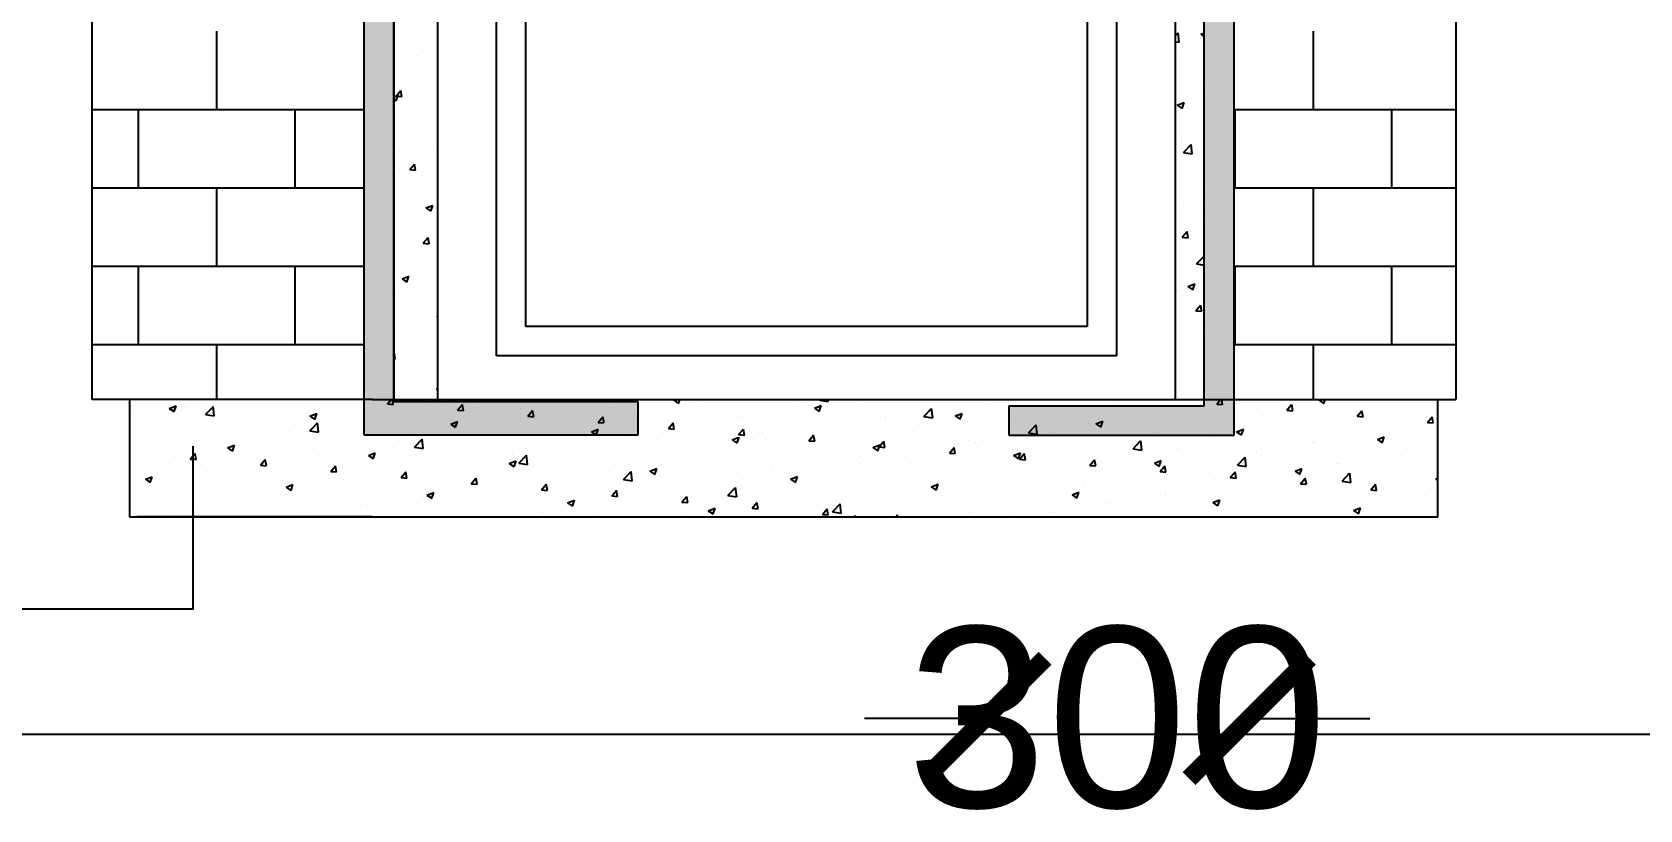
# Model space of a CAD drawing. Header units: metres. Extents: x 33037 to 86814, y -4407 to 25.
# Drawn here: x 86752.955 to 86757.025, y -4164.428 to -4162.458 of the extents above; entities that cross this region are included whole.
import ezdxf

# ---------------------------------------------------------------- set-up
doc = ezdxf.new("R2010")
doc.units = ezdxf.units.M
doc.header["$MEASUREMENT"] = 0
doc.styles.add('STYLE1', font='arial.ttf')

# ---------------------------------------------------------------- blocks, each defined once
blk = doc.blocks.new('_ArchTick')
at = {"color": 0, "linetype": 'ByBlock', "const_width": 0.15}
blk.add_lwpolyline([(-0.5, -0.5), (0.5, 0.5)], dxfattribs=at)

msp = doc.modelspace()

# ---------------------------------------------------------------- hatches: boundary and pattern name
at = {"linetype": 'Continuous'}
h = msp.add_hatch(color=256, dxfattribs=at)
h.paths.add_polyline_path([(86753.79602, -4163.47907), (86753.87038, -4163.47907), (86754.48828, -4163.47907), (86754.48828, -4163.39345), (86753.87038, -4163.39345), (86753.87038, -4160.89195), (86754.4844, -4160.89195), (86754.4844, -4160.81759), (86753.79602, -4160.81759)])
h.paths.add_polyline_path([(86755.99684, -4160.8246), (86755.3397, -4160.8246), (86755.3397, -4160.89896), (86755.92225, -4160.89896), (86755.92225, -4163.40471), (86755.42769, -4163.40471), (86755.42769, -4163.47907), (86755.99684, -4163.47907)])

# ---------------------------------------------------------------- linework, layer by layer
for p, q in [((86753.79602, -4163.47907), (86753.79602, -4160.81759)), ((86753.982, -4163.38847), (86753.982, -4160.83617)), ((86755.84885, -4160.83617), (86755.84885, -4163.38847)), ((86755.99684, -4160.8246), (86755.99684, -4163.47922)), ((86753.87038, -4163.39345), (86753.87038, -4160.89195)), ((86753.87038, -4160.89195), (86753.87038, -4163.39345)), ((86753.10649, -4160.89683), (86753.10649, -4163.38847)), ((86755.92225, -4163.40471), (86755.92225, -4160.89896)), ((86756.55911, -4160.89683), (86756.55911, -4163.38847)), ((86754.13072, -4163.27761), (86754.13072, -4160.9849)), ((86755.70013, -4160.9849), (86755.70013, -4163.27761)), ((86754.20508, -4163.20325), (86754.20508, -4161.05926)), ((86755.62577, -4161.05926), (86755.62577, -4163.20325)), ((86753.42258, -4162.65383), (86753.42258, -4162.45553)), ((86753.90714, -4162.46198), (86753.90714, -4162.46198)), ((86755.84885, -4162.46714), (86755.85583, -4162.45988)), ((86755.85864, -4162.4834), (86755.8559, -4162.45986)), ((86755.91376, -4162.46322), (86755.92225, -4162.45996)), ((86755.91376, -4162.46322), (86755.92225, -4162.46895)), ((86756.19871, -4162.65383), (86756.19871, -4162.45553)), ((86753.92985, -4162.51632), (86753.92985, -4162.51632)), ((86753.94045, -4162.50644), (86753.94045, -4162.50644)), ((86755.84885, -4162.48191), (86755.85856, -4162.48342)), ((86755.85321, -4162.50177), (86755.85321, -4162.50177)), ((86753.90413, -4162.54449), (86753.90413, -4162.54449)), ((86753.95288, -4162.5736), (86753.95288, -4162.5736)), ((86755.91358, -4162.58449), (86755.91358, -4162.58449)), ((86755.91462, -4162.60018), (86755.91462, -4162.60018)), ((86753.87038, -4162.62124), (86753.88144, -4162.61699)), ((86753.87038, -4162.6279), (86753.87641, -4162.63197)), ((86753.87649, -4162.61963), (86753.88844, -4162.60539)), ((86753.87649, -4162.63193), (86753.88152, -4162.61695)), ((86753.87649, -4162.61963), (86753.89131, -4162.62093)), ((86753.88053, -4162.64232), (86753.88053, -4162.64232)), ((86753.89139, -4162.62089), (86753.88852, -4162.60535)), ((86753.89056, -4162.618), (86753.89056, -4162.618)), ((86753.90111, -4162.627), (86753.90111, -4162.627)), ((86755.85345, -4162.64296), (86755.8708, -4162.6363)), ((86755.85345, -4162.64296), (86755.86578, -4162.65128)), ((86755.86585, -4162.65124), (86755.87088, -4162.63626)), ((86753.10649, -4162.65383), (86753.79602, -4162.65383)), ((86753.22428, -4162.85212), (86753.22428, -4162.65383)), ((86753.62087, -4162.85212), (86753.62087, -4162.65383)), ((86753.88768, -4162.67136), (86753.88768, -4162.67136)), ((86753.94973, -4162.66319), (86753.94973, -4162.66319)), ((86755.87934, -4162.67669), (86755.87934, -4162.67669)), ((86755.99684, -4162.65383), (86756.55911, -4162.65383)), ((86756.00041, -4162.85212), (86756.00041, -4162.65383)), ((86756.39701, -4162.85212), (86756.39701, -4162.65383)), ((86753.8981, -4162.70952), (86753.8981, -4162.70952)), ((86753.88452, -4162.76095), (86753.88452, -4162.76095)), ((86753.9784, -4162.74859), (86753.9784, -4162.74859)), ((86755.8653, -4162.72618), (86755.8653, -4162.72618)), ((86755.86938, -4162.76248), (86755.88869, -4162.74236)), ((86755.86938, -4162.76248), (86755.89143, -4162.7659)), ((86755.8915, -4162.76588), (86755.88876, -4162.74234)), ((86755.90334, -4162.73239), (86755.90334, -4162.73239)), ((86755.91933, -4162.7626), (86755.91933, -4162.7626)), ((86753.88032, -4162.76589), (86753.88032, -4162.76589)), ((86753.88453, -4162.80227), (86753.88453, -4162.80227)), ((86753.89508, -4162.79203), (86753.89508, -4162.79203)), ((86753.91089, -4162.80608), (86753.92284, -4162.79184)), ((86753.92578, -4162.80733), (86753.92291, -4162.7918)), ((86753.96458, -4162.77457), (86753.96458, -4162.77457)), ((86755.87619, -4162.76628), (86755.87619, -4162.76628)), ((86753.91089, -4162.80608), (86753.9257, -4162.80737)), ((86753.91319, -4162.84636), (86753.91319, -4162.84636)), ((86753.93972, -4162.82032), (86753.93972, -4162.82032)), ((86755.91632, -4162.84511), (86755.91632, -4162.84511)), ((86753.10649, -4162.85212), (86753.79602, -4162.85212)), ((86753.42258, -4163.05042), (86753.42258, -4162.85212)), ((86753.89207, -4162.87455), (86753.89207, -4162.87455)), ((86755.8693, -4162.88613), (86755.8693, -4162.88613)), ((86755.90485, -4162.85168), (86755.90485, -4162.85168)), ((86755.99684, -4162.85212), (86756.55911, -4162.85212)), ((86756.19871, -4163.05042), (86756.19871, -4162.85212)), ((86753.91527, -4162.90056), (86753.91527, -4162.90056)), ((86753.95173, -4162.90319), (86753.96908, -4162.89653)), ((86753.95173, -4162.90319), (86753.96406, -4162.91151)), ((86753.96413, -4162.91147), (86753.96916, -4162.89649)), ((86755.91285, -4162.89837), (86755.91285, -4162.89837)), ((86755.9133, -4162.92762), (86755.9133, -4162.92762)), ((86753.88906, -4162.95706), (86753.88906, -4162.95706)), ((86753.88982, -4162.93187), (86753.88982, -4162.93187)), ((86755.86654, -4162.97717), (86755.87849, -4162.96293)), ((86755.88143, -4162.97843), (86755.87856, -4162.9629)), ((86753.94528, -4162.99252), (86753.95723, -4162.97828)), ((86753.94528, -4162.99252), (86753.96009, -4162.99382)), ((86753.96017, -4162.99378), (86753.9573, -4162.97824)), ((86755.86654, -4162.97717), (86755.88135, -4162.97847)), ((86755.90004, -4162.98442), (86755.90004, -4162.98442)), ((86753.88604, -4163.03958), (86753.88604, -4163.03958)), ((86753.93932, -4163.02127), (86753.93932, -4163.02127)), ((86755.90224, -4163.04496), (86755.92155, -4163.02484)), ((86755.90224, -4163.04496), (86755.92225, -4163.04806)), ((86755.90261, -4163.04626), (86755.90261, -4163.04626)), ((86755.91029, -4163.01014), (86755.91029, -4163.01014)), ((86755.92225, -4163.03017), (86755.92163, -4163.02482)), ((86753.10649, -4163.05042), (86753.79602, -4163.05042)), ((86753.22428, -4163.24871), (86753.22428, -4163.05042)), ((86753.62087, -4163.24871), (86753.62087, -4163.05042)), ((86753.87959, -4163.07977), (86753.87959, -4163.07977)), ((86753.89142, -4163.08293), (86753.90877, -4163.07627)), ((86753.89142, -4163.08293), (86753.90375, -4163.09125)), ((86753.90382, -4163.09121), (86753.90885, -4163.07623)), ((86753.91926, -4163.06052), (86753.91926, -4163.06052)), ((86755.99684, -4163.05042), (86756.55911, -4163.05042)), ((86756.00041, -4163.24871), (86756.00041, -4163.05042)), ((86756.39701, -4163.24871), (86756.39701, -4163.05042)), ((86753.87411, -4163.11903), (86753.87411, -4163.11903)), ((86753.88303, -4163.12209), (86753.88303, -4163.12209)), ((86753.93616, -4163.11087), (86753.93616, -4163.11087)), ((86755.85177, -4163.11108), (86755.85177, -4163.11108)), ((86755.86578, -4163.12436), (86755.86578, -4163.12436)), ((86755.88078, -4163.10224), (86755.89814, -4163.09558)), ((86755.88078, -4163.10224), (86755.89311, -4163.11056)), ((86755.89319, -4163.11052), (86755.89821, -4163.09554)), ((86755.90728, -4163.09265), (86755.90728, -4163.09265)), ((86753.93898, -4163.13419), (86753.93898, -4163.13419)), ((86753.95, -4163.15881), (86753.95, -4163.15881)), ((86755.90093, -4163.16362), (86755.91288, -4163.14938)), ((86755.90093, -4163.16362), (86755.91575, -4163.16492)), ((86755.90403, -4163.14438), (86755.90403, -4163.14438)), ((86755.91582, -4163.16488), (86755.91296, -4163.14934)), ((86753.87096, -4163.20863), (86753.87096, -4163.20863)), ((86753.88001, -4163.2046), (86753.88001, -4163.2046)), ((86753.96483, -4163.19627), (86753.96483, -4163.19627)), ((86753.97967, -4163.17897), (86753.982, -4163.17619)), ((86753.97967, -4163.17897), (86753.982, -4163.17917)), ((86755.62577, -4163.20325), (86754.20508, -4163.20325)), ((86755.90426, -4163.17517), (86755.90426, -4163.17517)), ((86755.91212, -4163.21224), (86755.91212, -4163.21224)), ((86753.10649, -4163.24871), (86753.79602, -4163.24871)), ((86753.42258, -4163.38847), (86753.42258, -4163.24871)), ((86753.88909, -4163.24575), (86753.88909, -4163.24575)), ((86755.86262, -4163.21395), (86755.86262, -4163.21395)), ((86755.99684, -4163.24871), (86756.55911, -4163.24871)), ((86756.19871, -4163.38847), (86756.19871, -4163.24871)), ((86753.87038, -4163.26222), (86753.87099, -4163.26159)), ((86753.87038, -4163.28461), (86753.87372, -4163.28513)), ((86753.8738, -4163.28511), (86753.87106, -4163.26157)), ((86753.877, -4163.28712), (86753.877, -4163.28712)), ((86753.89963, -4163.29403), (86753.89963, -4163.29403)), ((86753.90174, -4163.28547), (86753.90174, -4163.28547)), ((86755.70013, -4163.27761), (86754.13072, -4163.27761)), ((86755.90125, -4163.25768), (86755.90125, -4163.25768)), ((86753.954, -4163.31876), (86753.954, -4163.31876)), ((86755.89129, -4163.29936), (86755.89129, -4163.29936)), ((86753.87399, -4163.36963), (86753.87399, -4163.36963)), ((86753.97906, -4163.36247), (86753.982, -4163.36135)), ((86753.97906, -4163.36247), (86753.982, -4163.36445)), ((86755.88651, -4163.36933), (86755.88651, -4163.36933)), ((86755.89823, -4163.3402), (86755.89823, -4163.3402)), ((86755.90188, -4163.36014), (86755.90188, -4163.36014)), ((86753.20185, -4163.38847), (86753.10649, -4163.38847)), ((86753.20185, -4163.38847), (86753.20185, -4163.38847)), ((86753.81702, -4163.38847), (86753.20185, -4163.38847)), ((86753.20185, -4163.38847), (86753.20185, -4163.68592)), ((86753.81702, -4163.38847), (86753.20185, -4163.38847)), ((86753.20924, -4163.4038), (86753.20924, -4163.4038)), ((86753.28889, -4163.39842), (86753.28889, -4163.39842)), ((86753.30218, -4163.41083), (86753.31953, -4163.40417)), ((86753.30218, -4163.41083), (86753.31451, -4163.41915)), ((86753.31458, -4163.4191), (86753.31961, -4163.40412)), ((86753.34156, -4163.40939), (86753.34156, -4163.40939)), ((86753.3739, -4163.39628), (86753.3739, -4163.39628)), ((86753.39377, -4163.42665), (86753.41308, -4163.40653)), ((86753.41589, -4163.43004), (86753.41316, -4163.4065)), ((86753.47388, -4163.41498), (86753.47388, -4163.41498)), ((86753.51225, -4163.39533), (86753.51225, -4163.39533)), ((86753.68625, -4163.39287), (86753.68625, -4163.39287)), ((86753.79582, -4163.41045), (86753.79582, -4163.41045)), ((86753.79602, -4163.47907), (86753.79602, -4163.39345)), ((86753.81702, -4163.38847), (86756.51218, -4163.38847)), ((86753.81857, -4163.39846), (86753.81857, -4163.39846)), ((86753.85453, -4163.39961), (86753.86388, -4163.38847)), ((86753.85453, -4163.39961), (86753.86934, -4163.40091)), ((86753.86942, -4163.40086), (86753.86713, -4163.38847)), ((86753.87038, -4163.39345), (86754.48828, -4163.39345)), ((86753.92308, -4163.393), (86753.92308, -4163.393)), ((86753.93363, -4163.41176), (86753.93363, -4163.41176)), ((86753.95089, -4163.40405), (86753.95089, -4163.40405)), ((86753.99568, -4163.40359), (86753.99568, -4163.40359)), ((86754.03232, -4163.41517), (86754.04427, -4163.40093)), ((86754.03232, -4163.41517), (86754.04713, -4163.41647)), ((86754.04058, -4163.40763), (86754.04058, -4163.40763)), ((86754.04721, -4163.41642), (86754.04434, -4163.40088)), ((86754.08321, -4163.40964), (86754.08321, -4163.40964)), ((86754.08956, -4163.39124), (86754.08956, -4163.39124)), ((86754.21552, -4163.41523), (86754.21552, -4163.41523)), ((86754.42648, -4163.40774), (86754.42648, -4163.40774)), ((86754.48828, -4163.39345), (86754.48828, -4163.47907)), ((86754.55522, -4163.38915), (86754.55522, -4163.38915)), ((86754.5791, -4163.39044), (86754.58422, -4163.38847)), ((86754.5791, -4163.39044), (86754.59143, -4163.39876)), ((86754.59151, -4163.39871), (86754.59494, -4163.38847)), ((86754.64929, -4163.40672), (86754.64929, -4163.40672)), ((86754.89767, -4163.40665), (86754.89767, -4163.40665)), ((86754.93532, -4163.41029), (86754.95268, -4163.40363)), ((86754.93532, -4163.41029), (86754.94765, -4163.41861)), ((86754.94773, -4163.41856), (86754.95275, -4163.40358)), ((86754.94813, -4163.39033), (86754.94991, -4163.38847)), ((86754.94813, -4163.39033), (86754.97017, -4163.39375)), ((86754.97025, -4163.39372), (86754.96964, -4163.38847)), ((86755.06067, -4163.40231), (86755.06067, -4163.40231)), ((86755.21266, -4163.43136), (86755.23197, -4163.41124)), ((86755.23478, -4163.43475), (86755.23205, -4163.41121)), ((86755.24617, -4163.41145), (86755.24617, -4163.41145)), ((86755.36556, -4163.4016), (86755.36556, -4163.4016)), ((86755.42762, -4163.39343), (86755.42762, -4163.39343)), ((86755.42769, -4163.40471), (86755.92225, -4163.40471)), ((86755.42769, -4163.40471), (86755.92225, -4163.40471)), ((86755.42769, -4163.40471), (86755.42769, -4163.47907)), ((86755.6928, -4163.39846), (86755.6928, -4163.39846)), ((86755.91905, -4163.39894), (86755.91905, -4163.39894)), ((86755.95358, -4163.39982), (86755.9631, -4163.38847)), ((86755.95358, -4163.39982), (86755.96839, -4163.40112)), ((86755.96847, -4163.40107), (86755.96614, -4163.38847)), ((86755.98735, -4163.40892), (86755.98735, -4163.40892)), ((86756.08122, -4163.39656), (86756.08122, -4163.39656)), ((86756.13136, -4163.41538), (86756.14331, -4163.40113)), ((86756.13136, -4163.41538), (86756.14618, -4163.41667)), ((86756.14625, -4163.41662), (86756.14339, -4163.40109)), ((86756.19826, -4163.41162), (86756.19826, -4163.41162)), ((86756.21225, -4163.3899), (86756.21596, -4163.38847)), ((86756.21225, -4163.3899), (86756.22458, -4163.39822)), ((86756.22465, -4163.39817), (86756.22791, -4163.38847)), ((86756.32346, -4163.39575), (86756.32346, -4163.39575)), ((86756.51218, -4163.38847), (86756.55911, -4163.38847)), ((86756.51218, -4163.38847), (86756.51218, -4163.68592)), ((86753.21736, -4163.41689), (86753.21736, -4163.41689)), ((86753.22315, -4163.44496), (86753.22315, -4163.44496)), ((86753.3677, -4163.42014), (86753.3677, -4163.42014)), ((86753.39377, -4163.42665), (86753.41582, -4163.43007)), ((86753.54188, -4163.4449), (86753.54188, -4163.4449)), ((86753.6062, -4163.42057), (86753.6062, -4163.42057)), ((86753.62116, -4163.4529), (86753.62116, -4163.4529)), ((86753.6584, -4163.43068), (86753.67575, -4163.42402)), ((86753.6584, -4163.43068), (86753.67073, -4163.439)), ((86753.66296, -4163.46284), (86753.67762, -4163.44756)), ((86753.66708, -4163.42903), (86753.66708, -4163.42903)), ((86753.6708, -4163.43895), (86753.67583, -4163.42397)), ((86753.67947, -4163.46284), (86753.67769, -4163.44753)), ((86753.68321, -4163.44473), (86753.68321, -4163.44473)), ((86753.73851, -4163.42616), (86753.73851, -4163.42616)), ((86753.77709, -4163.43237), (86753.77709, -4163.43237)), ((86753.87083, -4163.43175), (86753.87083, -4163.43175)), ((86753.89602, -4163.43245), (86753.89602, -4163.43245)), ((86754.00315, -4163.43734), (86754.00315, -4163.43734)), ((86754.01462, -4163.45053), (86754.03197, -4163.44387)), ((86754.01462, -4163.45053), (86754.02695, -4163.45885)), ((86754.02702, -4163.4588), (86754.03205, -4163.44382)), ((86754.13547, -4163.44293), (86754.13547, -4163.44293)), ((86754.17401, -4163.44106), (86754.17401, -4163.44106)), ((86754.2101, -4163.43072), (86754.22205, -4163.41648)), ((86754.2101, -4163.43072), (86754.22492, -4163.43202)), ((86754.22499, -4163.43197), (86754.22213, -4163.41643)), ((86754.26779, -4163.44852), (86754.26779, -4163.44852)), ((86754.30128, -4163.4236), (86754.30128, -4163.4236)), ((86754.33682, -4163.44786), (86754.33682, -4163.44786)), ((86754.34784, -4163.42082), (86754.34784, -4163.42082)), ((86754.38789, -4163.44628), (86754.39984, -4163.43204)), ((86754.38789, -4163.44628), (86754.4027, -4163.44757)), ((86754.40278, -4163.44752), (86754.39991, -4163.43199)), ((86754.4001, -4163.45411), (86754.4001, -4163.45411)), ((86754.48016, -4163.42641), (86754.48016, -4163.42641)), ((86754.49336, -4163.42725), (86754.49336, -4163.42725)), ((86754.55541, -4163.41908), (86754.55541, -4163.41908)), ((86754.56568, -4163.46183), (86754.57762, -4163.44759)), ((86754.58056, -4163.46308), (86754.5777, -4163.44754)), ((86754.60856, -4163.45628), (86754.60856, -4163.45628)), ((86754.61248, -4163.432), (86754.61248, -4163.432)), ((86754.67947, -4163.45421), (86754.67947, -4163.45421)), ((86754.7448, -4163.43759), (86754.7448, -4163.43759)), ((86754.75311, -4163.43146), (86754.75311, -4163.43146)), ((86754.80467, -4163.43834), (86754.80467, -4163.43834)), ((86754.87711, -4163.44318), (86754.87711, -4163.44318)), ((86754.93341, -4163.41976), (86754.93341, -4163.41976)), ((86755.00943, -4163.44877), (86755.00943, -4163.44877)), ((86755.05309, -4163.44274), (86755.05309, -4163.44274)), ((86755.10161, -4163.43626), (86755.10161, -4163.43626)), ((86755.11515, -4163.43457), (86755.11515, -4163.43457)), ((86755.14175, -4163.45436), (86755.14175, -4163.45436)), ((86755.20902, -4163.42221), (86755.20902, -4163.42221)), ((86755.21266, -4163.43136), (86755.23471, -4163.43478)), ((86755.29154, -4163.43014), (86755.3089, -4163.42348)), ((86755.29154, -4163.43014), (86755.30387, -4163.43846)), ((86755.30395, -4163.43841), (86755.30897, -4163.42343)), ((86755.3116, -4163.45037), (86755.3116, -4163.45037)), ((86755.43886, -4163.43292), (86755.43886, -4163.43292)), ((86755.4772, -4163.47239), (86755.49651, -4163.45227)), ((86755.49932, -4163.47578), (86755.49658, -4163.45224)), ((86755.56406, -4163.41705), (86755.56406, -4163.41705)), ((86755.62994, -4163.44857), (86755.62994, -4163.44857)), ((86755.64776, -4163.44999), (86755.66512, -4163.44333)), ((86755.64776, -4163.44999), (86755.66009, -4163.45831)), ((86755.66017, -4163.45826), (86755.66519, -4163.44328)), ((86755.67488, -4163.45006), (86755.67488, -4163.45006)), ((86755.76875, -4163.4377), (86755.76875, -4163.4377)), ((86755.77449, -4163.42375), (86755.77449, -4163.42375)), ((86755.9253, -4163.41709), (86755.9253, -4163.41709)), ((86755.94225, -4163.44766), (86755.94225, -4163.44766)), ((86756.07099, -4163.42907), (86756.07099, -4163.42907)), ((86756.30915, -4163.43093), (86756.3211, -4163.41669)), ((86756.30915, -4163.43093), (86756.32396, -4163.43223)), ((86756.32404, -4163.43218), (86756.32117, -4163.41664)), ((86756.32849, -4163.45319), (86756.32849, -4163.45319)), ((86756.48503, -4163.43258), (86756.48503, -4163.43258)), ((86756.48694, -4163.44648), (86756.49889, -4163.43224)), ((86756.48694, -4163.44648), (86756.50175, -4163.44778)), ((86756.48703, -4163.44758), (86756.48703, -4163.44758)), ((86756.50183, -4163.44773), (86756.49896, -4163.4322)), ((86753.28587, -4163.48094), (86753.28587, -4163.48094)), ((86753.30869, -4163.49404), (86753.30869, -4163.49404)), ((86753.37074, -4163.48587), (86753.37074, -4163.48587)), ((86753.41461, -4163.46235), (86753.41461, -4163.46235)), ((86753.46462, -4163.47351), (86753.46462, -4163.47351)), ((86753.60692, -4163.48207), (86753.60692, -4163.48207)), ((86753.65831, -4163.46768), (86753.66296, -4163.46284)), ((86753.65831, -4163.46768), (86753.68035, -4163.4711)), ((86753.68043, -4163.47107), (86753.67947, -4163.46284)), ((86753.75147, -4163.45726), (86753.75147, -4163.45726)), ((86753.7928, -4163.49296), (86753.7928, -4163.49296)), ((86754.48828, -4163.47907), (86753.79602, -4163.47907)), ((86753.87038, -4163.47907), (86753.79602, -4163.47907)), ((86754.48828, -4163.47907), (86753.87038, -4163.47907)), ((86754.48828, -4163.47907), (86753.87038, -4163.47907)), ((86753.92007, -4163.47551), (86753.92007, -4163.47551)), ((86753.92285, -4163.50871), (86753.94215, -4163.48858)), ((86753.94497, -4163.5121), (86753.94223, -4163.48856)), ((86754.02435, -4163.489), (86754.02435, -4163.489)), ((86754.04527, -4163.45964), (86754.04527, -4163.45964)), ((86754.18089, -4163.46839), (86754.18089, -4163.46839)), ((86754.24295, -4163.46022), (86754.24295, -4163.46022)), ((86754.37084, -4163.47039), (86754.38819, -4163.46372)), ((86754.37084, -4163.47039), (86754.38317, -4163.4787)), ((86754.38324, -4163.47865), (86754.38827, -4163.46367)), ((86754.42346, -4163.49025), (86754.42346, -4163.49025)), ((86754.46401, -4163.48109), (86754.46401, -4163.48109)), ((86754.53242, -4163.4597), (86754.53242, -4163.4597)), ((86754.5522, -4163.47167), (86754.5522, -4163.47167)), ((86754.56568, -4163.46183), (86754.58049, -4163.46313)), ((86754.66474, -4163.4653), (86754.66474, -4163.4653)), ((86754.72706, -4163.49024), (86754.74441, -4163.48357)), ((86754.72706, -4163.49024), (86754.73939, -4163.49855)), ((86754.73946, -4163.4985), (86754.74449, -4163.48353)), ((86754.74063, -4163.48388), (86754.74063, -4163.48388)), ((86754.74346, -4163.47739), (86754.75541, -4163.46315)), ((86754.74346, -4163.47739), (86754.75828, -4163.47868)), ((86754.75835, -4163.47863), (86754.75549, -4163.4631)), ((86754.79706, -4163.47089), (86754.79706, -4163.47089)), ((86754.80268, -4163.47571), (86754.80268, -4163.47571)), ((86754.81251, -4163.48589), (86754.81251, -4163.48589)), ((86754.89655, -4163.46335), (86754.89655, -4163.46335)), ((86754.92125, -4163.49294), (86754.9332, -4163.4787)), ((86754.92125, -4163.49294), (86754.93606, -4163.49424)), ((86754.92938, -4163.47648), (86754.92938, -4163.47648)), ((86754.93614, -4163.49419), (86754.93327, -4163.47865)), ((86754.95706, -4163.46107), (86754.95706, -4163.46107)), ((86755.05766, -4163.48482), (86755.05766, -4163.48482)), ((86755.0617, -4163.48207), (86755.0617, -4163.48207)), ((86755.09904, -4163.50849), (86755.11098, -4163.49425)), ((86755.11392, -4163.50974), (86755.11106, -4163.49421)), ((86755.18286, -4163.46895), (86755.18286, -4163.46895)), ((86755.19401, -4163.48766), (86755.19401, -4163.48766)), ((86755.27407, -4163.45995), (86755.27407, -4163.45995)), ((86755.32633, -4163.49325), (86755.32633, -4163.49325)), ((86755.36241, -4163.4912), (86755.36241, -4163.4912)), ((86755.40639, -4163.46554), (86755.40639, -4163.46554)), ((86755.42769, -4163.47907), (86755.92225, -4163.47907)), ((86755.42769, -4163.47907), (86755.99684, -4163.47907)), ((86755.45628, -4163.47884), (86755.45628, -4163.47884)), ((86755.4772, -4163.47239), (86755.49924, -4163.47581)), ((86755.48539, -4163.47338), (86755.48539, -4163.47338)), ((86755.5387, -4163.47114), (86755.5387, -4163.47114)), ((86755.61283, -4163.45823), (86755.61283, -4163.45823)), ((86755.67102, -4163.47673), (86755.67102, -4163.47673)), ((86755.68979, -4163.48098), (86755.68979, -4163.48098)), ((86755.74173, -4163.51341), (86755.76104, -4163.49329)), ((86755.76386, -4163.5168), (86755.76112, -4163.49326)), ((86755.80334, -4163.48232), (86755.80334, -4163.48232)), ((86755.81705, -4163.46353), (86755.81705, -4163.46353)), ((86755.93566, -4163.48791), (86755.93566, -4163.48791)), ((86756.00398, -4163.46985), (86756.02134, -4163.46318)), ((86756.00398, -4163.46985), (86756.01631, -4163.47816)), ((86756.01602, -4163.49432), (86756.01602, -4163.49432)), ((86756.01639, -4163.47811), (86756.02141, -4163.46314)), ((86756.06798, -4163.4935), (86756.06798, -4163.4935)), ((86756.17256, -4163.47371), (86756.17256, -4163.47371)), ((86756.19525, -4163.49413), (86756.19525, -4163.49413)), ((86756.19792, -4163.49721), (86756.19792, -4163.49721)), ((86756.23461, -4163.46555), (86756.23461, -4163.46555)), ((86756.32045, -4163.47827), (86756.32045, -4163.47827)), ((86756.34247, -4163.4724), (86756.34247, -4163.4724)), ((86756.3602, -4163.4897), (86756.37756, -4163.48303)), ((86756.3602, -4163.4897), (86756.37253, -4163.49801)), ((86756.37261, -4163.49797), (86756.37763, -4163.48299)), ((86756.44919, -4163.45968), (86756.44919, -4163.45968)), ((86753.23998, -4163.50209), (86753.23998, -4163.50209)), ((86753.31781, -4163.5317), (86753.31781, -4163.5317)), ((86753.35556, -4163.5394), (86753.36751, -4163.52516)), ((86753.37045, -4163.54064), (86753.36758, -4163.52511)), ((86753.3723, -4163.50768), (86753.3723, -4163.50768)), ((86753.45013, -4163.51063), (86753.46749, -4163.50397)), ((86753.45013, -4163.51063), (86753.46246, -4163.51895)), ((86753.46236, -4163.50689), (86753.46236, -4163.50689)), ((86753.46254, -4163.5189), (86753.46756, -4163.50392)), ((86753.50462, -4163.51327), (86753.50462, -4163.51327)), ((86753.53886, -4163.52741), (86753.53886, -4163.52741)), ((86753.63694, -4163.51886), (86753.63694, -4163.51886)), ((86753.66407, -4163.51155), (86753.66407, -4163.51155)), ((86753.71188, -4163.53014), (86753.71188, -4163.53014)), ((86753.76926, -4163.52445), (86753.76926, -4163.52445)), ((86753.80635, -4163.53048), (86753.82371, -4163.52382)), ((86753.80635, -4163.53048), (86753.81868, -4163.5388)), ((86753.81876, -4163.53875), (86753.82378, -4163.52377)), ((86753.86842, -4163.50953), (86753.86842, -4163.50953)), ((86753.90157, -4163.53004), (86753.90157, -4163.53004)), ((86753.92285, -4163.50871), (86753.94489, -4163.51212)), ((86753.93048, -4163.50136), (86753.93048, -4163.50136)), ((86754.03389, -4163.53563), (86754.03389, -4163.53563)), ((86754.171, -4163.52357), (86754.171, -4163.52357)), ((86754.1749, -4163.53072), (86754.1749, -4163.53072)), ((86754.18738, -4163.54973), (86754.20669, -4163.52961)), ((86754.2095, -4163.55312), (86754.20676, -4163.52958)), ((86754.29826, -4163.50612), (86754.29826, -4163.50612)), ((86754.31945, -4163.5059), (86754.31945, -4163.5059)), ((86754.42816, -4163.52501), (86754.42816, -4163.52501)), ((86754.49021, -4163.51684), (86754.49021, -4163.51684)), ((86754.5234, -4163.53551), (86754.5234, -4163.53551)), ((86754.58408, -4163.50449), (86754.58408, -4163.50449)), ((86754.66795, -4163.5107), (86754.66795, -4163.5107)), ((86754.67645, -4163.53673), (86754.67645, -4163.53673)), ((86754.80165, -4163.52086), (86754.80165, -4163.52086)), ((86754.93039, -4163.50227), (86754.93039, -4163.50227)), ((86755.04994, -4163.53233), (86755.04994, -4163.53233)), ((86755.08328, -4163.51009), (86755.10063, -4163.50343)), ((86755.08328, -4163.51009), (86755.09561, -4163.5184)), ((86755.09568, -4163.51836), (86755.10071, -4163.50338)), ((86755.09904, -4163.50849), (86755.11385, -4163.50979)), ((86755.14382, -4163.51997), (86755.14382, -4163.51997)), ((86755.19628, -4163.523), (86755.19628, -4163.523)), ((86755.27682, -4163.52405), (86755.28877, -4163.50981)), ((86755.27682, -4163.52405), (86755.29164, -4163.52535)), ((86755.29171, -4163.5253), (86755.28885, -4163.50976)), ((86755.30036, -4163.49936), (86755.30036, -4163.49936)), ((86755.30858, -4163.53288), (86755.30858, -4163.53288)), ((86755.34083, -4163.49819), (86755.34083, -4163.49819)), ((86755.43585, -4163.51543), (86755.43585, -4163.51543)), ((86755.4395, -4163.52994), (86755.45685, -4163.52328)), ((86755.4395, -4163.52994), (86755.45183, -4163.53826)), ((86755.4519, -4163.53821), (86755.45693, -4163.52323)), ((86755.45461, -4163.5396), (86755.46656, -4163.52536)), ((86755.45865, -4163.49884), (86755.45865, -4163.49884)), ((86755.4695, -4163.54085), (86755.46663, -4163.52531)), ((86755.56105, -4163.49956), (86755.56105, -4163.49956)), ((86755.59097, -4163.50443), (86755.59097, -4163.50443)), ((86755.70355, -4163.53546), (86755.70355, -4163.53546)), ((86755.72329, -4163.51002), (86755.72329, -4163.51002)), ((86755.74173, -4163.51341), (86755.76378, -4163.51683)), ((86755.8556, -4163.51561), (86755.8556, -4163.51561)), ((86755.86009, -4163.51485), (86755.86009, -4163.51485)), ((86755.92214, -4163.50668), (86755.92214, -4163.50668)), ((86755.93924, -4163.53017), (86755.93924, -4163.53017)), ((86755.98792, -4163.5212), (86755.98792, -4163.5212)), ((86756.00627, -4163.55444), (86756.02558, -4163.53432)), ((86756.02839, -4163.55783), (86756.02565, -4163.53429)), ((86756.05337, -4163.52202), (86756.05337, -4163.52202)), ((86756.06798, -4163.51159), (86756.06798, -4163.51159)), ((86756.12024, -4163.52679), (86756.12024, -4163.52679)), ((86756.20029, -4163.49909), (86756.20029, -4163.49909)), ((86756.25256, -4163.53238), (86756.25256, -4163.53238)), ((86756.33261, -4163.50468), (86756.33261, -4163.50468)), ((86756.38488, -4163.53797), (86756.38488, -4163.53797)), ((86756.40187, -4163.52682), (86756.40187, -4163.52682)), ((86756.41982, -4163.53034), (86756.41982, -4163.53034)), ((86756.46493, -4163.51027), (86756.46493, -4163.51027)), ((86756.48187, -4163.52217), (86756.48187, -4163.52217)), ((86753.28286, -4163.56345), (86753.28286, -4163.56345)), ((86753.35556, -4163.5394), (86753.37038, -4163.54069)), ((86753.39941, -4163.57127), (86753.39941, -4163.57127)), ((86753.4116, -4163.54487), (86753.4116, -4163.54487)), ((86753.53335, -4163.55495), (86753.5453, -4163.54071)), ((86753.53335, -4163.55495), (86753.54816, -4163.55625)), ((86753.54824, -4163.5562), (86753.54537, -4163.54066)), ((86753.55596, -4163.55066), (86753.55596, -4163.55066)), ((86753.61801, -4163.54249), (86753.61801, -4163.54249)), ((86753.71113, -4163.57051), (86753.72308, -4163.55626)), ((86753.71113, -4163.57051), (86753.72595, -4163.5718)), ((86753.72602, -4163.57175), (86753.72316, -4163.55621)), ((86753.78979, -4163.57548), (86753.78979, -4163.57548)), ((86753.88892, -4163.58606), (86753.90087, -4163.57182)), ((86753.90381, -4163.58731), (86753.90094, -4163.57177)), ((86753.91706, -4163.55802), (86753.91706, -4163.55802)), ((86754.03034, -4163.55553), (86754.03034, -4163.55553)), ((86754.04226, -4163.54216), (86754.04226, -4163.54216)), ((86754.11569, -4163.56615), (86754.11569, -4163.56615)), ((86754.16257, -4163.55033), (86754.17993, -4163.54367)), ((86754.16257, -4163.55033), (86754.1749, -4163.55865)), ((86754.16621, -4163.54122), (86754.16621, -4163.54122)), ((86754.17498, -4163.5586), (86754.18, -4163.54362)), ((86754.17774, -4163.55798), (86754.17774, -4163.55798)), ((86754.18738, -4163.54973), (86754.20943, -4163.55315)), ((86754.27161, -4163.54562), (86754.27161, -4163.54562)), ((86754.29853, -4163.54681), (86754.29853, -4163.54681)), ((86754.37885, -4163.56033), (86754.37885, -4163.56033)), ((86754.42045, -4163.57276), (86754.42045, -4163.57276)), ((86754.43085, -4163.5524), (86754.43085, -4163.5524)), ((86754.45192, -4163.59076), (86754.47122, -4163.57064)), ((86754.47404, -4163.59415), (86754.4713, -4163.57061)), ((86754.51879, -4163.57018), (86754.53615, -4163.56352)), ((86754.51879, -4163.57018), (86754.53112, -4163.5785)), ((86754.5312, -4163.57845), (86754.53622, -4163.56347)), ((86754.54919, -4163.55418), (86754.54919, -4163.55418)), ((86754.56316, -4163.55799), (86754.56316, -4163.55799)), ((86754.69548, -4163.56359), (86754.69548, -4163.56359)), ((86754.73747, -4163.57347), (86754.73747, -4163.57347)), ((86754.8278, -4163.56918), (86754.8278, -4163.56918)), ((86754.83135, -4163.56111), (86754.83135, -4163.56111)), ((86754.90717, -4163.57263), (86754.90717, -4163.57263)), ((86754.96012, -4163.57477), (86754.96012, -4163.57477)), ((86754.98789, -4163.5405), (86754.98789, -4163.5405)), ((86755.05172, -4163.54782), (86755.05172, -4163.54782)), ((86755.05464, -4163.56734), (86755.05464, -4163.56734)), ((86755.17984, -4163.55147), (86755.17984, -4163.55147)), ((86755.39108, -4163.5766), (86755.39108, -4163.5766)), ((86755.45461, -4163.5396), (86755.46942, -4163.5409)), ((86755.54762, -4163.55599), (86755.54762, -4163.55599)), ((86755.60967, -4163.54782), (86755.60967, -4163.54782)), ((86755.63239, -4163.55516), (86755.64434, -4163.54092)), ((86755.63239, -4163.55516), (86755.64721, -4163.55645)), ((86755.64728, -4163.55641), (86755.64442, -4163.54087)), ((86755.68678, -4163.56349), (86755.68678, -4163.56349)), ((86755.76426, -4163.57165), (86755.76426, -4163.57165)), ((86755.79572, -4163.54979), (86755.81307, -4163.54313)), ((86755.79572, -4163.54979), (86755.80805, -4163.55811)), ((86755.80812, -4163.55806), (86755.81315, -4163.54308)), ((86755.81018, -4163.57071), (86755.82213, -4163.55647)), ((86755.81018, -4163.57071), (86755.825, -4163.57201)), ((86755.81404, -4163.54604), (86755.81404, -4163.54604)), ((86755.82507, -4163.57196), (86755.82221, -4163.55642)), ((86755.90881, -4163.54683), (86755.90881, -4163.54683)), ((86755.98797, -4163.58627), (86755.99992, -4163.57203)), ((86756.00286, -4163.58751), (86755.99999, -4163.57198)), ((86756.00627, -4163.55444), (86756.02832, -4163.55786)), ((86756.10735, -4163.57148), (86756.10735, -4163.57148)), ((86756.11276, -4163.57645), (86756.11276, -4163.57645)), ((86756.15194, -4163.56964), (86756.16929, -4163.56298)), ((86756.15194, -4163.56964), (86756.16427, -4163.57796)), ((86756.16434, -4163.57791), (86756.16937, -4163.56293)), ((86756.1694, -4163.56331), (86756.1694, -4163.56331)), ((86756.19223, -4163.57665), (86756.19223, -4163.57665)), ((86756.25731, -4163.55163), (86756.25731, -4163.55163)), ((86756.26328, -4163.55095), (86756.26328, -4163.55095)), ((86756.27081, -4163.59547), (86756.29011, -4163.57535)), ((86756.29293, -4163.59886), (86756.29019, -4163.57532)), ((86756.31743, -4163.56078), (86756.31743, -4163.56078)), ((86756.44617, -4163.5422), (86756.44617, -4163.5422)), ((86753.24187, -4163.59057), (86753.25922, -4163.58391)), ((86753.24187, -4163.59057), (86753.2542, -4163.59889)), ((86753.24349, -4163.5918), (86753.24349, -4163.5918)), ((86753.25427, -4163.59884), (86753.2593, -4163.58386)), ((86753.30554, -4163.58363), (86753.30554, -4163.58363)), ((86753.53585, -4163.60993), (86753.53585, -4163.60993)), ((86753.59809, -4163.61043), (86753.61544, -4163.60376)), ((86753.59809, -4163.61043), (86753.61042, -4163.61874)), ((86753.61049, -4163.61869), (86753.61552, -4163.60371)), ((86753.66105, -4163.59406), (86753.66105, -4163.59406)), ((86753.74124, -4163.60515), (86753.74124, -4163.60515)), ((86753.80322, -4163.60729), (86753.80322, -4163.60729)), ((86753.86527, -4163.59912), (86753.86527, -4163.59912)), ((86753.88579, -4163.58034), (86753.88579, -4163.58034)), ((86753.88892, -4163.58606), (86753.90374, -4163.58736)), ((86753.95915, -4163.58676), (86753.95915, -4163.58676)), ((86754.06671, -4163.60161), (86754.07866, -4163.58737)), ((86754.06671, -4163.60161), (86754.08152, -4163.60291)), ((86754.0816, -4163.60286), (86754.07873, -4163.58732)), ((86754.08974, -4163.60995), (86754.08974, -4163.60995)), ((86754.16798, -4163.60608), (86754.16798, -4163.60608)), ((86754.23429, -4163.58514), (86754.23429, -4163.58514)), ((86754.24449, -4163.61717), (86754.25644, -4163.60293)), ((86754.24449, -4163.61717), (86754.25931, -4163.61846)), ((86754.25938, -4163.61842), (86754.25652, -4163.60288)), ((86754.29525, -4163.58863), (86754.29525, -4163.58863)), ((86754.42228, -4163.63272), (86754.43423, -4163.61848)), ((86754.425, -4163.61461), (86754.425, -4163.61461)), ((86754.43717, -4163.63397), (86754.4343, -4163.61843)), ((86754.45192, -4163.59076), (86754.47396, -4163.59418)), ((86754.51888, -4163.60225), (86754.51888, -4163.60225)), ((86754.67344, -4163.61924), (86754.67344, -4163.61924)), ((86754.67542, -4163.58164), (86754.67542, -4163.58164)), ((86754.71645, -4163.63179), (86754.73576, -4163.61167)), ((86754.73857, -4163.63518), (86754.73584, -4163.61164)), ((86754.76262, -4163.59744), (86754.76262, -4163.59744)), ((86754.79864, -4163.60337), (86754.79864, -4163.60337)), ((86754.87501, -4163.59003), (86754.89237, -4163.58337)), ((86754.87501, -4163.59003), (86754.88734, -4163.59835)), ((86754.88742, -4163.5983), (86754.89244, -4163.58332)), ((86754.92738, -4163.58479), (86754.92738, -4163.58479)), ((86755.07861, -4163.61774), (86755.07861, -4163.61774)), ((86755.09244, -4163.58036), (86755.09244, -4163.58036)), ((86755.22475, -4163.58595), (86755.22475, -4163.58595)), ((86755.23123, -4163.60989), (86755.24859, -4163.60322)), ((86755.23123, -4163.60989), (86755.24356, -4163.6182)), ((86755.23515, -4163.59713), (86755.23515, -4163.59713)), ((86755.24364, -4163.61815), (86755.24866, -4163.60317)), ((86755.2972, -4163.58896), (86755.2972, -4163.58896)), ((86755.30557, -4163.6154), (86755.30557, -4163.6154)), ((86755.35707, -4163.59154), (86755.35707, -4163.59154)), ((86755.43283, -4163.59795), (86755.43283, -4163.59795)), ((86755.48939, -4163.59713), (86755.48939, -4163.59713)), ((86755.55804, -4163.58208), (86755.55804, -4163.58208)), ((86755.61971, -4163.59646), (86755.61971, -4163.59646)), ((86755.62171, -4163.60272), (86755.62171, -4163.60272)), ((86755.75403, -4163.60831), (86755.75403, -4163.60831)), ((86755.79488, -4163.61261), (86755.79488, -4163.61261)), ((86755.85693, -4163.60445), (86755.85693, -4163.60445)), ((86755.88634, -4163.6139), (86755.88634, -4163.6139)), ((86755.93623, -4163.61269), (86755.93623, -4163.61269)), ((86755.95081, -4163.59209), (86755.95081, -4163.59209)), ((86755.96821, -4163.60126), (86755.96821, -4163.60126)), ((86755.98797, -4163.58627), (86756.00278, -4163.58756)), ((86756.01866, -4163.61949), (86756.01866, -4163.61949)), ((86756.06497, -4163.5941), (86756.06497, -4163.5941)), ((86756.16575, -4163.60182), (86756.1777, -4163.58758)), ((86756.16575, -4163.60182), (86756.18057, -4163.60312)), ((86756.18064, -4163.60307), (86756.17778, -4163.58753)), ((86756.27081, -4163.59547), (86756.29285, -4163.59889)), ((86756.34354, -4163.61738), (86756.35549, -4163.60313)), ((86756.34354, -4163.61738), (86756.35836, -4163.61867)), ((86756.35843, -4163.61862), (86756.35556, -4163.60309)), ((86756.49653, -4163.61356), (86756.49653, -4163.61356)), ((86756.50816, -4163.58949), (86756.51218, -4163.58795)), ((86756.50816, -4163.58949), (86756.51218, -4163.5922)), ((86756.51054, -4163.60757), (86756.51054, -4163.60757)), ((86753.27985, -4163.64597), (86753.27985, -4163.64597)), ((86753.32403, -4163.63434), (86753.32403, -4163.63434)), ((86753.40859, -4163.62738), (86753.40859, -4163.62738)), ((86753.45213, -4163.65478), (86753.45213, -4163.65478)), ((86753.45635, -4163.63993), (86753.45635, -4163.63993)), ((86753.49075, -4163.64843), (86753.49075, -4163.64843)), ((86753.5528, -4163.64026), (86753.5528, -4163.64026)), ((86753.58867, -4163.64552), (86753.58867, -4163.64552)), ((86753.59668, -4163.62997), (86753.59668, -4163.62997)), ((86753.64668, -4163.6279), (86753.64668, -4163.6279)), ((86753.72099, -4163.65111), (86753.72099, -4163.65111)), ((86753.78678, -4163.65799), (86753.78678, -4163.65799)), ((86753.80063, -4163.65958), (86753.80063, -4163.65958)), ((86753.85331, -4163.6567), (86753.85331, -4163.6567)), ((86753.91404, -4163.64054), (86753.91404, -4163.64054)), ((86753.94518, -4163.63477), (86753.94518, -4163.63477)), ((86753.95431, -4163.63028), (86753.97166, -4163.62361)), ((86753.95431, -4163.63028), (86753.96664, -4163.63859)), ((86753.96671, -4163.63854), (86753.97174, -4163.62357)), ((86754.03924, -4163.62467), (86754.03924, -4163.62467)), ((86754.11253, -4163.65574), (86754.11253, -4163.65574)), ((86754.20641, -4163.64339), (86754.20641, -4163.64339)), ((86754.31053, -4163.65013), (86754.32788, -4163.64347)), ((86754.31053, -4163.65013), (86754.32286, -4163.65844)), ((86754.32293, -4163.6584), (86754.32796, -4163.64342)), ((86754.36295, -4163.62278), (86754.36295, -4163.62278)), ((86754.41743, -4163.65528), (86754.41743, -4163.65528)), ((86754.42228, -4163.63272), (86754.4371, -4163.63402)), ((86754.47351, -4163.64707), (86754.47351, -4163.64707)), ((86754.54617, -4163.63669), (86754.54617, -4163.63669)), ((86754.60007, -4163.64828), (86754.61202, -4163.63404)), ((86754.60007, -4163.64828), (86754.61488, -4163.64957)), ((86754.61496, -4163.64952), (86754.61209, -4163.63399)), ((86754.61806, -4163.62226), (86754.61806, -4163.62226)), ((86754.71645, -4163.63179), (86754.7385, -4163.63521)), ((86754.76614, -4163.65887), (86754.76614, -4163.65887)), ((86754.77785, -4163.66383), (86754.7898, -4163.64959)), ((86754.79274, -4163.66508), (86754.78988, -4163.64954)), ((86754.92268, -4163.63826), (86754.92268, -4163.63826)), ((86754.98099, -4163.67281), (86755.0003, -4163.65269)), ((86754.98473, -4163.63009), (86754.98473, -4163.63009)), ((86755.00311, -4163.6762), (86755.00037, -4163.65266)), ((86755.05163, -4163.64985), (86755.05163, -4163.64985)), ((86755.17683, -4163.63398), (86755.17683, -4163.63398)), ((86755.3306, -4163.64609), (86755.3306, -4163.64609)), ((86755.47515, -4163.62127), (86755.47515, -4163.62127)), ((86755.48241, -4163.65375), (86755.48241, -4163.65375)), ((86755.54446, -4163.64558), (86755.54446, -4163.64558)), ((86755.58745, -4163.62974), (86755.60481, -4163.62307)), ((86755.58745, -4163.62974), (86755.59978, -4163.63805)), ((86755.59986, -4163.638), (86755.60488, -4163.62303)), ((86755.63834, -4163.63322), (86755.63834, -4163.63322)), ((86755.6791, -4163.65088), (86755.6791, -4163.65088)), ((86755.68376, -4163.64601), (86755.68376, -4163.64601)), ((86755.81103, -4163.62855), (86755.81103, -4163.62855)), ((86755.82365, -4163.62607), (86755.82365, -4163.62607)), ((86755.94367, -4163.64959), (86755.96103, -4163.64293)), ((86755.94367, -4163.64959), (86755.956, -4163.6579)), ((86755.95608, -4163.65786), (86755.9611, -4163.64288)), ((86756.15098, -4163.62508), (86756.15098, -4163.62508)), ((86756.18922, -4163.65916), (86756.18922, -4163.65916)), ((86756.19807, -4163.64871), (86756.19807, -4163.64871)), ((86756.2833, -4163.63067), (86756.2833, -4163.63067)), ((86756.31442, -4163.64329), (86756.31442, -4163.64329)), ((86756.35198, -4163.63838), (86756.35198, -4163.63838)), ((86756.35461, -4163.6281), (86756.35461, -4163.6281)), ((86756.41562, -4163.63626), (86756.41562, -4163.63626)), ((86756.41667, -4163.61993), (86756.41667, -4163.61993)), ((86756.44316, -4163.62471), (86756.44316, -4163.62471)), ((86753.20185, -4163.68592), (86753.81702, -4163.68592)), ((86753.20185, -4163.68592), (86756.51413, -4163.68592)), ((86753.81702, -4163.68592), (86753.21987, -4163.68592)), ((86753.24033, -4163.68139), (86753.24033, -4163.68139)), ((86753.24398, -4163.66204), (86753.24398, -4163.66204)), ((86753.30758, -4163.67959), (86753.30758, -4163.67959)), ((86753.33421, -4163.66904), (86753.33421, -4163.66904)), ((86753.3763, -4163.66763), (86753.3763, -4163.66763)), ((86753.40142, -4163.68592), (86753.40718, -4163.68371)), ((86753.4065, -4163.68592), (86753.40725, -4163.68366)), ((86753.50861, -4163.67322), (86753.50861, -4163.67322)), ((86753.64093, -4163.67881), (86753.64093, -4163.67881)), ((86753.65608, -4163.68439), (86753.65608, -4163.68439)), ((86753.65804, -4163.67657), (86753.65804, -4163.67657)), ((86753.77325, -4163.68441), (86753.77325, -4163.68441)), ((86753.81702, -4163.68592), (86756.01761, -4163.68592)), ((86753.89394, -4163.68452), (86753.89394, -4163.68452)), ((86753.98562, -4163.66229), (86753.98562, -4163.66229)), ((86754.05048, -4163.66391), (86754.05048, -4163.66391)), ((86754.11794, -4163.66788), (86754.11794, -4163.66788)), ((86754.25026, -4163.67347), (86754.25026, -4163.67347)), ((86754.29223, -4163.67115), (86754.29223, -4163.67115)), ((86754.32896, -4163.67188), (86754.32896, -4163.67188)), ((86754.38258, -4163.67906), (86754.38258, -4163.67906)), ((86754.5149, -4163.68465), (86754.5149, -4163.68465)), ((86754.61021, -4163.6794), (86754.61021, -4163.6794)), ((86754.66675, -4163.66998), (86754.6841, -4163.66332)), ((86754.66675, -4163.66998), (86754.67908, -4163.6783)), ((86754.67226, -4163.67123), (86754.67226, -4163.67123)), ((86754.67915, -4163.67825), (86754.68418, -4163.66327)), ((86754.77785, -4163.66383), (86754.79267, -4163.66513)), ((86754.79562, -4163.68589), (86754.79562, -4163.68589)), ((86754.92436, -4163.6673), (86754.92436, -4163.6673)), ((86754.95564, -4163.67939), (86754.96759, -4163.66514)), ((86754.95564, -4163.67939), (86754.97046, -4163.68068)), ((86754.97053, -4163.68063), (86754.96766, -4163.6651)), ((86754.98099, -4163.67281), (86755.00303, -4163.67623)), ((86755.03316, -4163.68592), (86755.04032, -4163.68317)), ((86755.03946, -4163.68592), (86755.0404, -4163.68312)), ((86755.141, -4163.68592), (86755.14538, -4163.6807)), ((86755.14642, -4163.68592), (86755.14545, -4163.68065)), ((86755.18604, -4163.6709), (86755.18604, -4163.6709)), ((86755.32587, -4163.67436), (86755.32587, -4163.67436)), ((86755.42982, -4163.68046), (86755.42982, -4163.68046)), ((86755.53454, -4163.6757), (86755.53454, -4163.6757)), ((86755.55502, -4163.66459), (86755.55502, -4163.66459)), ((86756.04214, -4163.66924), (86756.04214, -4163.66924)), ((86756.06195, -4163.67662), (86756.06195, -4163.67662)), ((86756.1042, -4163.66107), (86756.1042, -4163.66107)), ((86756.20742, -4163.66319), (86756.20742, -4163.66319)), ((86756.29989, -4163.66944), (86756.31725, -4163.66278)), ((86756.29989, -4163.66944), (86756.31222, -4163.67776)), ((86756.3123, -4163.67771), (86756.31732, -4163.66273))]:
    msp.add_line(p, q, dxfattribs=at)
at = {"color": 70}
for p, q in [((86755.36692, -4164.19608), (86755.06212, -4164.19608)), ((86756.03606, -4164.19608), (86756.34086, -4164.19608))]:
    msp.add_line(p, q, dxfattribs=at)
msp.add_line((86761.75222, -4164.23669), (86744.92614, -4164.23669))
at = {"linetype": 'Continuous'}
msp.add_lwpolyline([(86753.36184, -4163.50616), (86753.36184, -4163.91941), (86752.81765, -4163.91941)], dxfattribs=at)

# ---------------------------------------------------------------- block references
at = {"color": 70, "xscale": 0.3048, "yscale": 0.3048, "zscale": 0.3048}
msp.add_blockref('_ArchTick', (86755.36692, -4164.19608), dxfattribs=at)
at = {"color": 70, "xscale": 0.3048, "yscale": 0.3048, "zscale": 0.3048, "rotation": 180}
msp.add_blockref('_ArchTick', (86756.03606, -4164.19608), dxfattribs=at)

# ---------------------------------------------------------------- texts
at = {"color": 141, "insert": (86755.70149, -4164.19608), "char_height": 0.4572, "attachment_point": 5, "style": 'STYLE1'}
msp.add_mtext('\\A1;300', dxfattribs=at)

doc.saveas('drawing.dxf')
